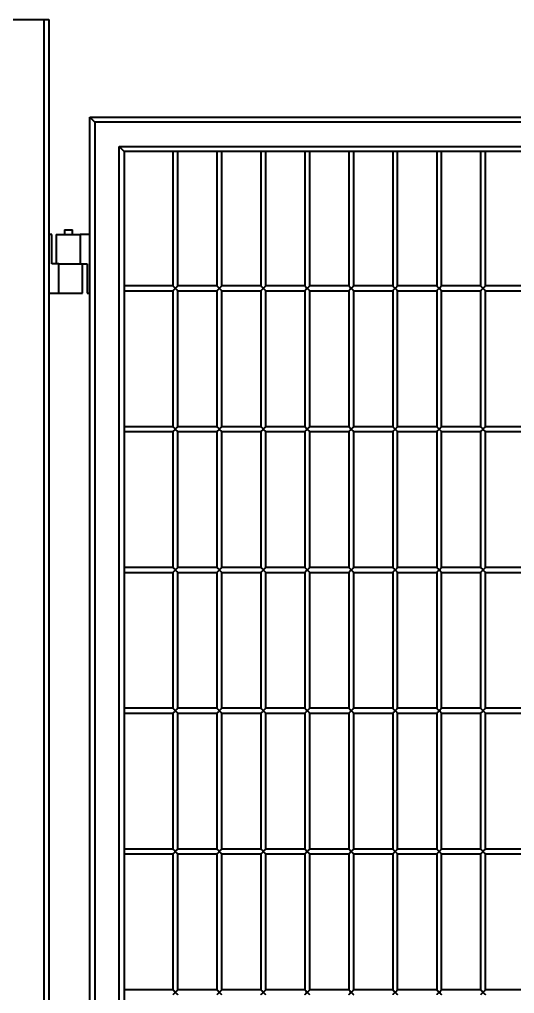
# Model space of a CAD drawing. Header units: millimetres. Extents: x 0 to 420, y 0 to 297.
# Drawn here: x 123.65 to 133.79, y 235.92 to 255.85 of the extents above; entities that cross this region are included whole.
import ezdxf

# ---------------------------------------------------------------- set-up
doc = ezdxf.new("R2010")
doc.units = ezdxf.units.MM

msp = doc.modelspace()

# ---------------------------------------------------------------- linework, layer by layer
at = {"color": 7, "linetype": 'Continuous', "lineweight": 40}
for p, q in [((123.1552, 255.8453), (124.1552, 255.8453)), ((124.1552, 215.8453), (124.1552, 255.8453)), ((124.1552, 255.8453), (124.2552, 255.8453)), ((124.2552, 255.8453), (124.2552, 215.8453)), ((125.0952, 217.8453), (125.0952, 253.8453)), ((125.0952, 253.8453), (142.2152, 253.8453)), ((125.1952, 253.7453), (125.1952, 217.9453)), ((142.1152, 253.7453), (125.1952, 253.7453)), ((125.6952, 253.2453), (141.6152, 253.2453)), ((125.6952, 218.4453), (125.6952, 253.2453)), ((125.7952, 253.1453), (125.7952, 218.5453)), ((141.5152, 253.1453), (125.7952, 253.1453)), ((126.7952, 253.1453), (126.7952, 250.3953)), ((126.8952, 250.3953), (126.8952, 253.1453)), ((127.6952, 253.1453), (127.6952, 250.3953)), ((127.7952, 250.3953), (127.7952, 253.1453)), ((128.5952, 253.1453), (128.5952, 250.3953)), ((128.6952, 250.3953), (128.6952, 253.1453)), ((129.4952, 253.1453), (129.4952, 250.3953)), ((129.5952, 250.3953), (129.5952, 253.1453)), ((130.3952, 253.1453), (130.3952, 250.3953)), ((130.4952, 250.3953), (130.4952, 253.1453)), ((131.2952, 253.1453), (131.2952, 250.3953)), ((131.3952, 250.3953), (131.3952, 253.1453)), ((132.1952, 253.1453), (132.1952, 250.3953)), ((132.2952, 250.3953), (132.2952, 253.1453)), ((133.0952, 253.1453), (133.0952, 250.3953)), ((133.1952, 250.3953), (133.1952, 253.1453)), ((124.5752, 251.5453), (124.5752, 251.4453)), ((124.5752, 251.5453), (124.7352, 251.5453)), ((124.7352, 251.4453), (124.7352, 251.5453)), ((124.3152, 251.4453), (124.2552, 251.4453)), ((124.3152, 250.8453), (124.3152, 251.4453)), ((124.4052, 251.4453), (124.4052, 250.8453)), ((124.4052, 251.4453), (124.8952, 251.4453)), ((124.8952, 251.4453), (124.8952, 250.8453)), ((125.0952, 251.4453), (124.8952, 251.4453)), ((124.4552, 250.8453), (124.3152, 250.8453)), ((124.4552, 250.2453), (124.4552, 250.8453)), ((124.4552, 250.8453), (124.6752, 250.8453)), ((124.6752, 250.8453), (124.8952, 250.8453)), ((124.8952, 250.8453), (125.0352, 250.8453)), ((124.9452, 250.2453), (124.9452, 250.8453)), ((125.0352, 250.8453), (125.0352, 250.2453)), ((126.7952, 250.3953), (125.7952, 250.3953)), ((125.7952, 250.2953), (126.7952, 250.2953)), ((126.7952, 250.2953), (126.7952, 247.5153)), ((127.6952, 250.3953), (126.8952, 250.3953)), ((126.8952, 247.5153), (126.8952, 250.2953)), ((126.8952, 250.2953), (127.6952, 250.2953)), ((127.6952, 250.2953), (127.6952, 247.5153)), ((128.5952, 250.3953), (127.7952, 250.3953)), ((127.7952, 247.5153), (127.7952, 250.2953)), ((127.7952, 250.2953), (128.5952, 250.2953)), ((128.5952, 250.2953), (128.5952, 247.5153)), ((129.4952, 250.3953), (128.6952, 250.3953)), ((128.6952, 247.5153), (128.6952, 250.2953)), ((128.6952, 250.2953), (129.4952, 250.2953)), ((129.4952, 250.2953), (129.4952, 247.5153)), ((130.3952, 250.3953), (129.5952, 250.3953)), ((129.5952, 247.5153), (129.5952, 250.2953)), ((129.5952, 250.2953), (130.3952, 250.2953)), ((130.3952, 250.2953), (130.3952, 247.5153)), ((131.2952, 250.3953), (130.4952, 250.3953)), ((130.4952, 247.5153), (130.4952, 250.2953)), ((130.4952, 250.2953), (131.2952, 250.2953)), ((131.2952, 250.2953), (131.2952, 247.5153)), ((132.1952, 250.3953), (131.3952, 250.3953)), ((131.3952, 247.5153), (131.3952, 250.2953)), ((131.3952, 250.2953), (132.1952, 250.2953)), ((132.1952, 250.2953), (132.1952, 247.5153)), ((133.0952, 250.3953), (132.2952, 250.3953)), ((132.2952, 247.5153), (132.2952, 250.2953)), ((132.2952, 250.2953), (133.0952, 250.2953)), ((133.0952, 250.2953), (133.0952, 247.5153)), ((133.9952, 250.3953), (133.1952, 250.3953)), ((133.1952, 247.5153), (133.1952, 250.2953)), ((133.1952, 250.2953), (133.9952, 250.2953)), ((124.2552, 250.2453), (124.4552, 250.2453)), ((124.4552, 250.2453), (124.9452, 250.2453)), ((125.0352, 250.2453), (125.0952, 250.2453)), ((126.7952, 247.5153), (125.7952, 247.5153)), ((127.6952, 247.5153), (126.8952, 247.5153)), ((128.5952, 247.5153), (127.7952, 247.5153)), ((129.4952, 247.5153), (128.6952, 247.5153)), ((130.3952, 247.5153), (129.5952, 247.5153)), ((131.2952, 247.5153), (130.4952, 247.5153)), ((132.1952, 247.5153), (131.3952, 247.5153)), ((133.0952, 247.5153), (132.2952, 247.5153)), ((133.9952, 247.5153), (133.1952, 247.5153)), ((125.7952, 247.4153), (126.7952, 247.4153)), ((126.7952, 247.4153), (126.7952, 244.6353)), ((126.8952, 244.6353), (126.8952, 247.4153)), ((126.8952, 247.4153), (127.6952, 247.4153)), ((127.6952, 247.4153), (127.6952, 244.6353)), ((127.7952, 244.6353), (127.7952, 247.4153)), ((127.7952, 247.4153), (128.5952, 247.4153)), ((128.5952, 247.4153), (128.5952, 244.6353)), ((128.6952, 244.6353), (128.6952, 247.4153)), ((128.6952, 247.4153), (129.4952, 247.4153)), ((129.4952, 247.4153), (129.4952, 244.6353)), ((129.5952, 244.6353), (129.5952, 247.4153)), ((129.5952, 247.4153), (130.3952, 247.4153)), ((130.3952, 247.4153), (130.3952, 244.6353)), ((130.4952, 244.6353), (130.4952, 247.4153)), ((130.4952, 247.4153), (131.2952, 247.4153)), ((131.2952, 247.4153), (131.2952, 244.6353)), ((131.3952, 244.6353), (131.3952, 247.4153)), ((131.3952, 247.4153), (132.1952, 247.4153)), ((132.1952, 247.4153), (132.1952, 244.6353)), ((132.2952, 244.6353), (132.2952, 247.4153)), ((132.2952, 247.4153), (133.0952, 247.4153)), ((133.0952, 247.4153), (133.0952, 244.6353)), ((133.1952, 244.6353), (133.1952, 247.4153)), ((133.1952, 247.4153), (133.9952, 247.4153)), ((126.7952, 244.6353), (125.7952, 244.6353)), ((125.7952, 244.5353), (126.7952, 244.5353)), ((126.7952, 244.5353), (126.7952, 241.7553)), ((127.6952, 244.6353), (126.8952, 244.6353)), ((126.8952, 241.7553), (126.8952, 244.5353)), ((126.8952, 244.5353), (127.6952, 244.5353)), ((127.6952, 244.5353), (127.6952, 241.7553)), ((128.5952, 244.6353), (127.7952, 244.6353)), ((127.7952, 241.7553), (127.7952, 244.5353)), ((127.7952, 244.5353), (128.5952, 244.5353)), ((128.5952, 244.5353), (128.5952, 241.7553)), ((129.4952, 244.6353), (128.6952, 244.6353)), ((128.6952, 241.7553), (128.6952, 244.5353)), ((128.6952, 244.5353), (129.4952, 244.5353)), ((129.4952, 244.5353), (129.4952, 241.7553)), ((130.3952, 244.6353), (129.5952, 244.6353)), ((129.5952, 241.7553), (129.5952, 244.5353)), ((129.5952, 244.5353), (130.3952, 244.5353)), ((130.3952, 244.5353), (130.3952, 241.7553)), ((131.2952, 244.6353), (130.4952, 244.6353)), ((130.4952, 241.7553), (130.4952, 244.5353)), ((130.4952, 244.5353), (131.2952, 244.5353)), ((131.2952, 244.5353), (131.2952, 241.7553)), ((132.1952, 244.6353), (131.3952, 244.6353)), ((131.3952, 241.7553), (131.3952, 244.5353)), ((131.3952, 244.5353), (132.1952, 244.5353)), ((132.1952, 244.5353), (132.1952, 241.7553)), ((133.0952, 244.6353), (132.2952, 244.6353)), ((132.2952, 241.7553), (132.2952, 244.5353)), ((132.2952, 244.5353), (133.0952, 244.5353)), ((133.0952, 244.5353), (133.0952, 241.7553)), ((133.9952, 244.6353), (133.1952, 244.6353)), ((133.1952, 241.7553), (133.1952, 244.5353)), ((133.1952, 244.5353), (133.9952, 244.5353)), ((126.7952, 241.7553), (125.7952, 241.7553)), ((127.6952, 241.7553), (126.8952, 241.7553)), ((128.5952, 241.7553), (127.7952, 241.7553)), ((129.4952, 241.7553), (128.6952, 241.7553)), ((130.3952, 241.7553), (129.5952, 241.7553)), ((131.2952, 241.7553), (130.4952, 241.7553)), ((132.1952, 241.7553), (131.3952, 241.7553)), ((133.0952, 241.7553), (132.2952, 241.7553)), ((133.9952, 241.7553), (133.1952, 241.7553)), ((125.7952, 241.6553), (126.7952, 241.6553)), ((126.7952, 241.6553), (126.7952, 238.8753)), ((126.8952, 238.8753), (126.8952, 241.6553)), ((126.8952, 241.6553), (127.6952, 241.6553)), ((127.6952, 241.6553), (127.6952, 238.8753)), ((127.7952, 238.8753), (127.7952, 241.6553)), ((127.7952, 241.6553), (128.5952, 241.6553)), ((128.5952, 241.6553), (128.5952, 238.8753)), ((128.6952, 238.8753), (128.6952, 241.6553)), ((128.6952, 241.6553), (129.4952, 241.6553)), ((129.4952, 241.6553), (129.4952, 238.8753)), ((129.5952, 238.8753), (129.5952, 241.6553)), ((129.5952, 241.6553), (130.3952, 241.6553)), ((130.3952, 241.6553), (130.3952, 238.8753)), ((130.4952, 238.8753), (130.4952, 241.6553)), ((130.4952, 241.6553), (131.2952, 241.6553)), ((131.2952, 241.6553), (131.2952, 238.8753)), ((131.3952, 238.8753), (131.3952, 241.6553)), ((131.3952, 241.6553), (132.1952, 241.6553)), ((132.1952, 241.6553), (132.1952, 238.8753)), ((132.2952, 238.8753), (132.2952, 241.6553)), ((132.2952, 241.6553), (133.0952, 241.6553)), ((133.0952, 241.6553), (133.0952, 238.8753)), ((133.1952, 238.8753), (133.1952, 241.6553)), ((133.1952, 241.6553), (133.9952, 241.6553)), ((126.7952, 238.8753), (125.7952, 238.8753)), ((125.7952, 238.7753), (126.7952, 238.7753)), ((126.7952, 238.7753), (126.7952, 235.9953)), ((127.6952, 238.8753), (126.8952, 238.8753)), ((126.8952, 235.9953), (126.8952, 238.7753)), ((126.8952, 238.7753), (127.6952, 238.7753)), ((127.6952, 238.7753), (127.6952, 235.9953)), ((128.5952, 238.8753), (127.7952, 238.8753)), ((127.7952, 235.9953), (127.7952, 238.7753)), ((127.7952, 238.7753), (128.5952, 238.7753)), ((128.5952, 238.7753), (128.5952, 235.9953)), ((129.4952, 238.8753), (128.6952, 238.8753)), ((128.6952, 235.9953), (128.6952, 238.7753)), ((128.6952, 238.7753), (129.4952, 238.7753)), ((129.4952, 238.7753), (129.4952, 235.9953)), ((130.3952, 238.8753), (129.5952, 238.8753)), ((129.5952, 235.9953), (129.5952, 238.7753)), ((129.5952, 238.7753), (130.3952, 238.7753)), ((130.3952, 238.7753), (130.3952, 235.9953)), ((131.2952, 238.8753), (130.4952, 238.8753)), ((130.4952, 235.9953), (130.4952, 238.7753)), ((130.4952, 238.7753), (131.2952, 238.7753)), ((131.2952, 238.7753), (131.2952, 235.9953)), ((132.1952, 238.8753), (131.3952, 238.8753)), ((131.3952, 235.9953), (131.3952, 238.7753)), ((131.3952, 238.7753), (132.1952, 238.7753)), ((132.1952, 238.7753), (132.1952, 235.9953)), ((133.0952, 238.8753), (132.2952, 238.8753)), ((132.2952, 235.9953), (132.2952, 238.7753)), ((132.2952, 238.7753), (133.0952, 238.7753)), ((133.0952, 238.7753), (133.0952, 235.9953)), ((133.9952, 238.8753), (133.1952, 238.8753)), ((133.1952, 235.9953), (133.1952, 238.7753)), ((133.1952, 238.7753), (133.9952, 238.7753)), ((126.7952, 235.9953), (125.7952, 235.9953)), ((127.6952, 235.9953), (126.8952, 235.9953)), ((128.5952, 235.9953), (127.7952, 235.9953)), ((129.4952, 235.9953), (128.6952, 235.9953)), ((130.3952, 235.9953), (129.5952, 235.9953)), ((131.2952, 235.9953), (130.4952, 235.9953)), ((132.1952, 235.9953), (131.3952, 235.9953)), ((133.0952, 235.9953), (132.2952, 235.9953)), ((133.9952, 235.9953), (133.1952, 235.9953))]:
    msp.add_line(p, q, dxfattribs=at)
at = {"color": 7, "linetype": 'Continuous', "lineweight": 40, "flags": 128}
for points in [[(125.1952, 253.7453), (125.1757, 253.7648), (125.157, 253.7836), (125.1397, 253.8009), (125.1245, 253.816), (125.1121, 253.8285), (125.1028, 253.8377), (125.0972, 253.8434), (125.0952, 253.8453)], [(125.7952, 253.1453), (125.7933, 253.1473), (125.7876, 253.1529), (125.7784, 253.1622), (125.7659, 253.1746), (125.7508, 253.1898), (125.7335, 253.2071), (125.7147, 253.2258), (125.6952, 253.2453)], [(126.7952, 250.3953), (126.7954, 250.3951), (126.7971, 250.3934), (126.8005, 250.3901), (126.8053, 250.3852), (126.8115, 250.379), (126.8189, 250.3717), (126.8272, 250.3634), (126.836, 250.3545), (126.8452, 250.3453)], [(126.8452, 250.3453), (126.836, 250.3361), (126.8272, 250.3273), (126.8189, 250.319), (126.8115, 250.3117), (126.8053, 250.3054), (126.8005, 250.3006), (126.7971, 250.2972), (126.7954, 250.2955), (126.7952, 250.2953)], [(126.8452, 250.3453), (126.8539, 250.354), (126.8623, 250.3624), (126.8702, 250.3703), (126.8774, 250.3775), (126.8835, 250.3836), (126.8885, 250.3886), (126.8922, 250.3923), (126.8945, 250.3946), (126.8952, 250.3953)], [(126.8952, 250.2953), (126.8945, 250.2961), (126.8922, 250.2984), (126.8885, 250.302), (126.8835, 250.307), (126.8774, 250.3132), (126.8702, 250.3203), (126.8623, 250.3282), (126.8539, 250.3367), (126.8452, 250.3453)], [(127.6952, 250.3953), (127.6954, 250.3951), (127.6971, 250.3934), (127.7005, 250.3901), (127.7053, 250.3852), (127.7115, 250.379), (127.7189, 250.3717), (127.7272, 250.3634), (127.736, 250.3545), (127.7452, 250.3453)], [(127.7452, 250.3453), (127.736, 250.3361), (127.7272, 250.3273), (127.7189, 250.319), (127.7115, 250.3117), (127.7053, 250.3054), (127.7005, 250.3006), (127.6971, 250.2972), (127.6954, 250.2955), (127.6952, 250.2953)], [(127.7452, 250.3453), (127.7539, 250.354), (127.7623, 250.3624), (127.7702, 250.3703), (127.7774, 250.3775), (127.7835, 250.3836), (127.7885, 250.3886), (127.7922, 250.3923), (127.7945, 250.3946), (127.7952, 250.3953)], [(127.7952, 250.2953), (127.7945, 250.2961), (127.7922, 250.2984), (127.7885, 250.302), (127.7835, 250.307), (127.7774, 250.3132), (127.7702, 250.3203), (127.7623, 250.3282), (127.7539, 250.3367), (127.7452, 250.3453)], [(128.5952, 250.3953), (128.5954, 250.3951), (128.5971, 250.3934), (128.6005, 250.3901), (128.6053, 250.3852), (128.6115, 250.379), (128.6189, 250.3717), (128.6272, 250.3634), (128.636, 250.3545), (128.6452, 250.3453)], [(128.6452, 250.3453), (128.636, 250.3361), (128.6272, 250.3273), (128.6189, 250.319), (128.6115, 250.3117), (128.6053, 250.3054), (128.6005, 250.3006), (128.5971, 250.2972), (128.5954, 250.2955), (128.5952, 250.2953)], [(128.6452, 250.3453), (128.6539, 250.354), (128.6623, 250.3624), (128.6702, 250.3703), (128.6774, 250.3775), (128.6835, 250.3836), (128.6885, 250.3886), (128.6922, 250.3923), (128.6945, 250.3946), (128.6952, 250.3953)], [(128.6952, 250.2953), (128.6945, 250.2961), (128.6922, 250.2984), (128.6885, 250.302), (128.6835, 250.307), (128.6774, 250.3132), (128.6702, 250.3203), (128.6623, 250.3282), (128.6539, 250.3367), (128.6452, 250.3453)], [(129.4952, 250.3953), (129.4954, 250.3951), (129.4971, 250.3934), (129.5005, 250.3901), (129.5053, 250.3852), (129.5115, 250.379), (129.5189, 250.3717), (129.5272, 250.3634), (129.536, 250.3545), (129.5452, 250.3453)], [(129.5452, 250.3453), (129.536, 250.3361), (129.5272, 250.3273), (129.5189, 250.319), (129.5115, 250.3117), (129.5053, 250.3054), (129.5005, 250.3006), (129.4971, 250.2972), (129.4954, 250.2955), (129.4952, 250.2953)], [(129.5452, 250.3453), (129.5539, 250.354), (129.5623, 250.3624), (129.5702, 250.3703), (129.5774, 250.3775), (129.5835, 250.3836), (129.5885, 250.3886), (129.5922, 250.3923), (129.5945, 250.3946), (129.5952, 250.3953)], [(129.5952, 250.2953), (129.5945, 250.2961), (129.5922, 250.2984), (129.5885, 250.302), (129.5835, 250.307), (129.5774, 250.3132), (129.5702, 250.3203), (129.5623, 250.3282), (129.5539, 250.3367), (129.5452, 250.3453)], [(130.3952, 250.3953), (130.3954, 250.3951), (130.3971, 250.3934), (130.4005, 250.3901), (130.4053, 250.3852), (130.4115, 250.379), (130.4189, 250.3717), (130.4272, 250.3634), (130.436, 250.3545), (130.4452, 250.3453)], [(130.4452, 250.3453), (130.436, 250.3361), (130.4272, 250.3273), (130.4189, 250.319), (130.4115, 250.3117), (130.4053, 250.3054), (130.4005, 250.3006), (130.3971, 250.2972), (130.3954, 250.2955), (130.3952, 250.2953)], [(130.4452, 250.3453), (130.4539, 250.354), (130.4623, 250.3624), (130.4702, 250.3703), (130.4774, 250.3775), (130.4835, 250.3836), (130.4885, 250.3886), (130.4922, 250.3923), (130.4945, 250.3946), (130.4952, 250.3953)], [(130.4952, 250.2953), (130.4945, 250.2961), (130.4922, 250.2984), (130.4885, 250.302), (130.4835, 250.307), (130.4774, 250.3132), (130.4702, 250.3203), (130.4623, 250.3282), (130.4539, 250.3367), (130.4452, 250.3453)], [(131.2952, 250.3953), (131.2954, 250.3951), (131.2971, 250.3934), (131.3005, 250.3901), (131.3053, 250.3852), (131.3115, 250.379), (131.3189, 250.3717), (131.3272, 250.3634), (131.336, 250.3545), (131.3452, 250.3453)], [(131.3452, 250.3453), (131.336, 250.3361), (131.3272, 250.3273), (131.3189, 250.319), (131.3115, 250.3117), (131.3053, 250.3054), (131.3005, 250.3006), (131.2971, 250.2972), (131.2954, 250.2955), (131.2952, 250.2953)], [(131.3452, 250.3453), (131.3539, 250.354), (131.3623, 250.3624), (131.3702, 250.3703), (131.3774, 250.3775), (131.3835, 250.3836), (131.3885, 250.3886), (131.3922, 250.3923), (131.3945, 250.3946), (131.3952, 250.3953)], [(131.3952, 250.2953), (131.3945, 250.2961), (131.3922, 250.2984), (131.3885, 250.302), (131.3835, 250.307), (131.3774, 250.3132), (131.3702, 250.3203), (131.3623, 250.3282), (131.3539, 250.3367), (131.3452, 250.3453)], [(132.1952, 250.3953), (132.1954, 250.3951), (132.1971, 250.3934), (132.2005, 250.3901), (132.2053, 250.3852), (132.2115, 250.379), (132.2189, 250.3717), (132.2272, 250.3634), (132.236, 250.3545), (132.2452, 250.3453)], [(132.2452, 250.3453), (132.236, 250.3361), (132.2272, 250.3273), (132.2189, 250.319), (132.2115, 250.3117), (132.2053, 250.3054), (132.2005, 250.3006), (132.1971, 250.2972), (132.1954, 250.2955), (132.1952, 250.2953)], [(132.2452, 250.3453), (132.2539, 250.354), (132.2623, 250.3624), (132.2702, 250.3703), (132.2774, 250.3775), (132.2835, 250.3836), (132.2885, 250.3886), (132.2922, 250.3923), (132.2945, 250.3946), (132.2952, 250.3953)], [(132.2952, 250.2953), (132.2945, 250.2961), (132.2922, 250.2984), (132.2885, 250.302), (132.2835, 250.307), (132.2774, 250.3132), (132.2702, 250.3203), (132.2623, 250.3282), (132.2539, 250.3367), (132.2452, 250.3453)], [(133.0952, 250.3953), (133.0954, 250.3951), (133.0971, 250.3934), (133.1005, 250.3901), (133.1053, 250.3852), (133.1115, 250.379), (133.1189, 250.3717), (133.1272, 250.3634), (133.136, 250.3545), (133.1452, 250.3453)], [(133.1452, 250.3453), (133.136, 250.3361), (133.1272, 250.3273), (133.1189, 250.319), (133.1115, 250.3117), (133.1053, 250.3054), (133.1005, 250.3006), (133.0971, 250.2972), (133.0954, 250.2955), (133.0952, 250.2953)], [(133.1452, 250.3453), (133.1539, 250.354), (133.1623, 250.3624), (133.1702, 250.3703), (133.1774, 250.3775), (133.1835, 250.3836), (133.1885, 250.3886), (133.1922, 250.3923), (133.1945, 250.3946), (133.1952, 250.3953)], [(133.1952, 250.2953), (133.1945, 250.2961), (133.1922, 250.2984), (133.1885, 250.302), (133.1835, 250.307), (133.1774, 250.3132), (133.1702, 250.3203), (133.1623, 250.3282), (133.1539, 250.3367), (133.1452, 250.3453)], [(126.7952, 247.5153), (126.7954, 247.5151), (126.7971, 247.5134), (126.8005, 247.5101), (126.8053, 247.5052), (126.8115, 247.499), (126.8189, 247.4917), (126.8272, 247.4834), (126.836, 247.4745), (126.8452, 247.4653)], [(126.8452, 247.4653), (126.8539, 247.474), (126.8623, 247.4824), (126.8702, 247.4903), (126.8774, 247.4975), (126.8835, 247.5036), (126.8885, 247.5086), (126.8922, 247.5123), (126.8945, 247.5146), (126.8952, 247.5153)], [(127.6952, 247.5153), (127.6954, 247.5151), (127.6971, 247.5134), (127.7005, 247.5101), (127.7053, 247.5052), (127.7115, 247.499), (127.7189, 247.4917), (127.7272, 247.4834), (127.736, 247.4745), (127.7452, 247.4653)], [(127.7452, 247.4653), (127.7539, 247.474), (127.7623, 247.4824), (127.7702, 247.4903), (127.7774, 247.4975), (127.7835, 247.5036), (127.7885, 247.5086), (127.7922, 247.5123), (127.7945, 247.5146), (127.7952, 247.5153)], [(128.5952, 247.5153), (128.5954, 247.5151), (128.5971, 247.5134), (128.6005, 247.5101), (128.6053, 247.5052), (128.6115, 247.499), (128.6189, 247.4917), (128.6272, 247.4834), (128.636, 247.4745), (128.6452, 247.4653)], [(128.6452, 247.4653), (128.6539, 247.474), (128.6623, 247.4824), (128.6702, 247.4903), (128.6774, 247.4975), (128.6835, 247.5036), (128.6885, 247.5086), (128.6922, 247.5123), (128.6945, 247.5146), (128.6952, 247.5153)], [(129.4952, 247.5153), (129.4954, 247.5151), (129.4971, 247.5134), (129.5005, 247.5101), (129.5053, 247.5052), (129.5115, 247.499), (129.5189, 247.4917), (129.5272, 247.4834), (129.536, 247.4745), (129.5452, 247.4653)], [(129.5452, 247.4653), (129.5539, 247.474), (129.5623, 247.4824), (129.5702, 247.4903), (129.5774, 247.4975), (129.5835, 247.5036), (129.5885, 247.5086), (129.5922, 247.5123), (129.5945, 247.5146), (129.5952, 247.5153)], [(130.3952, 247.5153), (130.3954, 247.5151), (130.3971, 247.5134), (130.4005, 247.5101), (130.4053, 247.5052), (130.4115, 247.499), (130.4189, 247.4917), (130.4272, 247.4834), (130.436, 247.4745), (130.4452, 247.4653)], [(130.4452, 247.4653), (130.4539, 247.474), (130.4623, 247.4824), (130.4702, 247.4903), (130.4774, 247.4975), (130.4835, 247.5036), (130.4885, 247.5086), (130.4922, 247.5123), (130.4945, 247.5146), (130.4952, 247.5153)], [(131.2952, 247.5153), (131.2954, 247.5151), (131.2971, 247.5134), (131.3005, 247.5101), (131.3053, 247.5052), (131.3115, 247.499), (131.3189, 247.4917), (131.3272, 247.4834), (131.336, 247.4745), (131.3452, 247.4653)], [(131.3452, 247.4653), (131.3539, 247.474), (131.3623, 247.4824), (131.3702, 247.4903), (131.3774, 247.4975), (131.3835, 247.5036), (131.3885, 247.5086), (131.3922, 247.5123), (131.3945, 247.5146), (131.3952, 247.5153)], [(132.1952, 247.5153), (132.1954, 247.5151), (132.1971, 247.5134), (132.2005, 247.5101), (132.2053, 247.5052), (132.2115, 247.499), (132.2189, 247.4917), (132.2272, 247.4834), (132.236, 247.4745), (132.2452, 247.4653)], [(132.2452, 247.4653), (132.2539, 247.474), (132.2623, 247.4824), (132.2702, 247.4903), (132.2774, 247.4975), (132.2835, 247.5036), (132.2885, 247.5086), (132.2922, 247.5123), (132.2945, 247.5146), (132.2952, 247.5153)], [(133.0952, 247.5153), (133.0954, 247.5151), (133.0971, 247.5134), (133.1005, 247.5101), (133.1053, 247.5052), (133.1115, 247.499), (133.1189, 247.4917), (133.1272, 247.4834), (133.136, 247.4745), (133.1452, 247.4653)], [(133.1452, 247.4653), (133.1539, 247.474), (133.1623, 247.4824), (133.1702, 247.4903), (133.1774, 247.4975), (133.1835, 247.5036), (133.1885, 247.5086), (133.1922, 247.5123), (133.1945, 247.5146), (133.1952, 247.5153)], [(126.8452, 247.4653), (126.836, 247.4561), (126.8272, 247.4473), (126.8189, 247.439), (126.8115, 247.4317), (126.8053, 247.4254), (126.8005, 247.4206), (126.7971, 247.4172), (126.7954, 247.4155), (126.7952, 247.4153)], [(126.8952, 247.4153), (126.8945, 247.4161), (126.8922, 247.4184), (126.8885, 247.422), (126.8835, 247.427), (126.8774, 247.4332), (126.8702, 247.4403), (126.8623, 247.4482), (126.8539, 247.4567), (126.8452, 247.4653)], [(127.7452, 247.4653), (127.736, 247.4561), (127.7272, 247.4473), (127.7189, 247.439), (127.7115, 247.4317), (127.7053, 247.4254), (127.7005, 247.4206), (127.6971, 247.4172), (127.6954, 247.4155), (127.6952, 247.4153)], [(127.7952, 247.4153), (127.7945, 247.4161), (127.7922, 247.4184), (127.7885, 247.422), (127.7835, 247.427), (127.7774, 247.4332), (127.7702, 247.4403), (127.7623, 247.4482), (127.7539, 247.4567), (127.7452, 247.4653)], [(128.6452, 247.4653), (128.636, 247.4561), (128.6272, 247.4473), (128.6189, 247.439), (128.6115, 247.4317), (128.6053, 247.4254), (128.6005, 247.4206), (128.5971, 247.4172), (128.5954, 247.4155), (128.5952, 247.4153)], [(128.6952, 247.4153), (128.6945, 247.4161), (128.6922, 247.4184), (128.6885, 247.422), (128.6835, 247.427), (128.6774, 247.4332), (128.6702, 247.4403), (128.6623, 247.4482), (128.6539, 247.4567), (128.6452, 247.4653)], [(129.5452, 247.4653), (129.536, 247.4561), (129.5272, 247.4473), (129.5189, 247.439), (129.5115, 247.4317), (129.5053, 247.4254), (129.5005, 247.4206), (129.4971, 247.4172), (129.4954, 247.4155), (129.4952, 247.4153)], [(129.5952, 247.4153), (129.5945, 247.4161), (129.5922, 247.4184), (129.5885, 247.422), (129.5835, 247.427), (129.5774, 247.4332), (129.5702, 247.4403), (129.5623, 247.4482), (129.5539, 247.4567), (129.5452, 247.4653)], [(130.4452, 247.4653), (130.436, 247.4561), (130.4272, 247.4473), (130.4189, 247.439), (130.4115, 247.4317), (130.4053, 247.4254), (130.4005, 247.4206), (130.3971, 247.4172), (130.3954, 247.4155), (130.3952, 247.4153)], [(130.4952, 247.4153), (130.4945, 247.4161), (130.4922, 247.4184), (130.4885, 247.422), (130.4835, 247.427), (130.4774, 247.4332), (130.4702, 247.4403), (130.4623, 247.4482), (130.4539, 247.4567), (130.4452, 247.4653)], [(131.3452, 247.4653), (131.336, 247.4561), (131.3272, 247.4473), (131.3189, 247.439), (131.3115, 247.4317), (131.3053, 247.4254), (131.3005, 247.4206), (131.2971, 247.4172), (131.2954, 247.4155), (131.2952, 247.4153)], [(131.3952, 247.4153), (131.3945, 247.4161), (131.3922, 247.4184), (131.3885, 247.422), (131.3835, 247.427), (131.3774, 247.4332), (131.3702, 247.4403), (131.3623, 247.4482), (131.3539, 247.4567), (131.3452, 247.4653)], [(132.2452, 247.4653), (132.236, 247.4561), (132.2272, 247.4473), (132.2189, 247.439), (132.2115, 247.4317), (132.2053, 247.4254), (132.2005, 247.4206), (132.1971, 247.4172), (132.1954, 247.4155), (132.1952, 247.4153)], [(132.2952, 247.4153), (132.2945, 247.4161), (132.2922, 247.4184), (132.2885, 247.422), (132.2835, 247.427), (132.2774, 247.4332), (132.2702, 247.4403), (132.2623, 247.4482), (132.2539, 247.4567), (132.2452, 247.4653)], [(133.1452, 247.4653), (133.136, 247.4561), (133.1272, 247.4473), (133.1189, 247.439), (133.1115, 247.4317), (133.1053, 247.4254), (133.1005, 247.4206), (133.0971, 247.4172), (133.0954, 247.4155), (133.0952, 247.4153)], [(133.1952, 247.4153), (133.1945, 247.4161), (133.1922, 247.4184), (133.1885, 247.422), (133.1835, 247.427), (133.1774, 247.4332), (133.1702, 247.4403), (133.1623, 247.4482), (133.1539, 247.4567), (133.1452, 247.4653)], [(126.7952, 244.6353), (126.7954, 244.6351), (126.7971, 244.6334), (126.8005, 244.6301), (126.8053, 244.6252), (126.8115, 244.619), (126.8189, 244.6117), (126.8272, 244.6034), (126.836, 244.5945), (126.8452, 244.5853)], [(126.8452, 244.5853), (126.836, 244.5761), (126.8272, 244.5673), (126.8189, 244.559), (126.8115, 244.5517), (126.8053, 244.5454), (126.8005, 244.5406), (126.7971, 244.5372), (126.7954, 244.5356), (126.7952, 244.5353)], [(126.8452, 244.5853), (126.8539, 244.594), (126.8623, 244.6024), (126.8702, 244.6103), (126.8774, 244.6175), (126.8835, 244.6236), (126.8885, 244.6286), (126.8922, 244.6323), (126.8945, 244.6346), (126.8952, 244.6353)], [(126.8952, 244.5353), (126.8945, 244.5361), (126.8922, 244.5384), (126.8885, 244.542), (126.8835, 244.547), (126.8774, 244.5532), (126.8702, 244.5603), (126.8623, 244.5682), (126.8539, 244.5767), (126.8452, 244.5853)], [(127.6952, 244.6353), (127.6954, 244.6351), (127.6971, 244.6334), (127.7005, 244.6301), (127.7053, 244.6252), (127.7115, 244.619), (127.7189, 244.6117), (127.7272, 244.6034), (127.736, 244.5945), (127.7452, 244.5853)], [(127.7452, 244.5853), (127.736, 244.5761), (127.7272, 244.5673), (127.7189, 244.559), (127.7115, 244.5517), (127.7053, 244.5454), (127.7005, 244.5406), (127.6971, 244.5372), (127.6954, 244.5356), (127.6952, 244.5353)], [(127.7452, 244.5853), (127.7539, 244.594), (127.7623, 244.6024), (127.7702, 244.6103), (127.7774, 244.6175), (127.7835, 244.6236), (127.7885, 244.6286), (127.7922, 244.6323), (127.7945, 244.6346), (127.7952, 244.6353)], [(127.7952, 244.5353), (127.7945, 244.5361), (127.7922, 244.5384), (127.7885, 244.542), (127.7835, 244.547), (127.7774, 244.5532), (127.7702, 244.5603), (127.7623, 244.5682), (127.7539, 244.5767), (127.7452, 244.5853)], [(128.5952, 244.6353), (128.5954, 244.6351), (128.5971, 244.6334), (128.6005, 244.6301), (128.6053, 244.6252), (128.6115, 244.619), (128.6189, 244.6117), (128.6272, 244.6034), (128.636, 244.5945), (128.6452, 244.5853)], [(128.6452, 244.5853), (128.636, 244.5761), (128.6272, 244.5673), (128.6189, 244.559), (128.6115, 244.5517), (128.6053, 244.5454), (128.6005, 244.5406), (128.5971, 244.5372), (128.5954, 244.5356), (128.5952, 244.5353)], [(128.6452, 244.5853), (128.6539, 244.594), (128.6623, 244.6024), (128.6702, 244.6103), (128.6774, 244.6175), (128.6835, 244.6236), (128.6885, 244.6286), (128.6922, 244.6323), (128.6945, 244.6346), (128.6952, 244.6353)], [(128.6952, 244.5353), (128.6945, 244.5361), (128.6922, 244.5384), (128.6885, 244.542), (128.6835, 244.547), (128.6774, 244.5532), (128.6702, 244.5603), (128.6623, 244.5682), (128.6539, 244.5767), (128.6452, 244.5853)], [(129.4952, 244.6353), (129.4954, 244.6351), (129.4971, 244.6334), (129.5005, 244.6301), (129.5053, 244.6252), (129.5115, 244.619), (129.5189, 244.6117), (129.5272, 244.6034), (129.536, 244.5945), (129.5452, 244.5853)], [(129.5452, 244.5853), (129.536, 244.5761), (129.5272, 244.5673), (129.5189, 244.559), (129.5115, 244.5517), (129.5053, 244.5454), (129.5005, 244.5406), (129.4971, 244.5372), (129.4954, 244.5356), (129.4952, 244.5353)], [(129.5452, 244.5853), (129.5539, 244.594), (129.5623, 244.6024), (129.5702, 244.6103), (129.5774, 244.6175), (129.5835, 244.6236), (129.5885, 244.6286), (129.5922, 244.6323), (129.5945, 244.6346), (129.5952, 244.6353)], [(129.5952, 244.5353), (129.5945, 244.5361), (129.5922, 244.5384), (129.5885, 244.542), (129.5835, 244.547), (129.5774, 244.5532), (129.5702, 244.5603), (129.5623, 244.5682), (129.5539, 244.5767), (129.5452, 244.5853)], [(130.3952, 244.6353), (130.3954, 244.6351), (130.3971, 244.6334), (130.4005, 244.6301), (130.4053, 244.6252), (130.4115, 244.619), (130.4189, 244.6117), (130.4272, 244.6034), (130.436, 244.5945), (130.4452, 244.5853)], [(130.4452, 244.5853), (130.436, 244.5761), (130.4272, 244.5673), (130.4189, 244.559), (130.4115, 244.5517), (130.4053, 244.5454), (130.4005, 244.5406), (130.3971, 244.5372), (130.3954, 244.5356), (130.3952, 244.5353)], [(130.4452, 244.5853), (130.4539, 244.594), (130.4623, 244.6024), (130.4702, 244.6103), (130.4774, 244.6175), (130.4835, 244.6236), (130.4885, 244.6286), (130.4922, 244.6323), (130.4945, 244.6346), (130.4952, 244.6353)], [(130.4952, 244.5353), (130.4945, 244.5361), (130.4922, 244.5384), (130.4885, 244.542), (130.4835, 244.547), (130.4774, 244.5532), (130.4702, 244.5603), (130.4623, 244.5682), (130.4539, 244.5767), (130.4452, 244.5853)], [(131.2952, 244.6353), (131.2954, 244.6351), (131.2971, 244.6334), (131.3005, 244.6301), (131.3053, 244.6252), (131.3115, 244.619), (131.3189, 244.6117), (131.3272, 244.6034), (131.336, 244.5945), (131.3452, 244.5853)], [(131.3452, 244.5853), (131.336, 244.5761), (131.3272, 244.5673), (131.3189, 244.559), (131.3115, 244.5517), (131.3053, 244.5454), (131.3005, 244.5406), (131.2971, 244.5372), (131.2954, 244.5356), (131.2952, 244.5353)], [(131.3452, 244.5853), (131.3539, 244.594), (131.3623, 244.6024), (131.3702, 244.6103), (131.3774, 244.6175), (131.3835, 244.6236), (131.3885, 244.6286), (131.3922, 244.6323), (131.3945, 244.6346), (131.3952, 244.6353)], [(131.3952, 244.5353), (131.3945, 244.5361), (131.3922, 244.5384), (131.3885, 244.542), (131.3835, 244.547), (131.3774, 244.5532), (131.3702, 244.5603), (131.3623, 244.5682), (131.3539, 244.5767), (131.3452, 244.5853)], [(132.1952, 244.6353), (132.1954, 244.6351), (132.1971, 244.6334), (132.2005, 244.6301), (132.2053, 244.6252), (132.2115, 244.619), (132.2189, 244.6117), (132.2272, 244.6034), (132.236, 244.5945), (132.2452, 244.5853)], [(132.2452, 244.5853), (132.236, 244.5761), (132.2272, 244.5673), (132.2189, 244.559), (132.2115, 244.5517), (132.2053, 244.5454), (132.2005, 244.5406), (132.1971, 244.5372), (132.1954, 244.5356), (132.1952, 244.5353)], [(132.2452, 244.5853), (132.2539, 244.594), (132.2623, 244.6024), (132.2702, 244.6103), (132.2774, 244.6175), (132.2835, 244.6236), (132.2885, 244.6286), (132.2922, 244.6323), (132.2945, 244.6346), (132.2952, 244.6353)], [(132.2952, 244.5353), (132.2945, 244.5361), (132.2922, 244.5384), (132.2885, 244.542), (132.2835, 244.547), (132.2774, 244.5532), (132.2702, 244.5603), (132.2623, 244.5682), (132.2539, 244.5767), (132.2452, 244.5853)], [(133.0952, 244.6353), (133.0954, 244.6351), (133.0971, 244.6334), (133.1005, 244.6301), (133.1053, 244.6252), (133.1115, 244.619), (133.1189, 244.6117), (133.1272, 244.6034), (133.136, 244.5945), (133.1452, 244.5853)], [(133.1452, 244.5853), (133.136, 244.5761), (133.1272, 244.5673), (133.1189, 244.559), (133.1115, 244.5517), (133.1053, 244.5454), (133.1005, 244.5406), (133.0971, 244.5372), (133.0954, 244.5356), (133.0952, 244.5353)], [(133.1452, 244.5853), (133.1539, 244.594), (133.1623, 244.6024), (133.1702, 244.6103), (133.1774, 244.6175), (133.1835, 244.6236), (133.1885, 244.6286), (133.1922, 244.6323), (133.1945, 244.6346), (133.1952, 244.6353)], [(133.1952, 244.5353), (133.1945, 244.5361), (133.1922, 244.5384), (133.1885, 244.542), (133.1835, 244.547), (133.1774, 244.5532), (133.1702, 244.5603), (133.1623, 244.5682), (133.1539, 244.5767), (133.1452, 244.5853)], [(126.7952, 241.7553), (126.7954, 241.7551), (126.7971, 241.7534), (126.8005, 241.7501), (126.8053, 241.7452), (126.8115, 241.739), (126.8189, 241.7317), (126.8272, 241.7234), (126.836, 241.7145), (126.8452, 241.7053)], [(126.8452, 241.7053), (126.836, 241.6961), (126.8272, 241.6873), (126.8189, 241.679), (126.8115, 241.6717), (126.8053, 241.6654), (126.8005, 241.6606), (126.7971, 241.6572), (126.7954, 241.6555), (126.7952, 241.6553)], [(126.8452, 241.7053), (126.8539, 241.714), (126.8623, 241.7224), (126.8702, 241.7303), (126.8774, 241.7375), (126.8835, 241.7436), (126.8885, 241.7486), (126.8922, 241.7523), (126.8945, 241.7546), (126.8952, 241.7553)], [(126.8952, 241.6553), (126.8945, 241.6561), (126.8922, 241.6584), (126.8885, 241.662), (126.8835, 241.667), (126.8774, 241.6732), (126.8702, 241.6803), (126.8623, 241.6882), (126.8539, 241.6967), (126.8452, 241.7053)], [(127.6952, 241.7553), (127.6954, 241.7551), (127.6971, 241.7534), (127.7005, 241.7501), (127.7053, 241.7452), (127.7115, 241.739), (127.7189, 241.7317), (127.7272, 241.7234), (127.736, 241.7145), (127.7452, 241.7053)], [(127.7452, 241.7053), (127.736, 241.6961), (127.7272, 241.6873), (127.7189, 241.679), (127.7115, 241.6717), (127.7053, 241.6654), (127.7005, 241.6606), (127.6971, 241.6572), (127.6954, 241.6555), (127.6952, 241.6553)], [(127.7452, 241.7053), (127.7539, 241.714), (127.7623, 241.7224), (127.7702, 241.7303), (127.7774, 241.7375), (127.7835, 241.7436), (127.7885, 241.7486), (127.7922, 241.7523), (127.7945, 241.7546), (127.7952, 241.7553)], [(127.7952, 241.6553), (127.7945, 241.6561), (127.7922, 241.6584), (127.7885, 241.662), (127.7835, 241.667), (127.7774, 241.6732), (127.7702, 241.6803), (127.7623, 241.6882), (127.7539, 241.6967), (127.7452, 241.7053)], [(128.5952, 241.7553), (128.5954, 241.7551), (128.5971, 241.7534), (128.6005, 241.7501), (128.6053, 241.7452), (128.6115, 241.739), (128.6189, 241.7317), (128.6272, 241.7234), (128.636, 241.7145), (128.6452, 241.7053)], [(128.6452, 241.7053), (128.636, 241.6961), (128.6272, 241.6873), (128.6189, 241.679), (128.6115, 241.6717), (128.6053, 241.6654), (128.6005, 241.6606), (128.5971, 241.6572), (128.5954, 241.6555), (128.5952, 241.6553)], [(128.6452, 241.7053), (128.6539, 241.714), (128.6623, 241.7224), (128.6702, 241.7303), (128.6774, 241.7375), (128.6835, 241.7436), (128.6885, 241.7486), (128.6922, 241.7523), (128.6945, 241.7546), (128.6952, 241.7553)], [(128.6952, 241.6553), (128.6945, 241.6561), (128.6922, 241.6584), (128.6885, 241.662), (128.6835, 241.667), (128.6774, 241.6732), (128.6702, 241.6803), (128.6623, 241.6882), (128.6539, 241.6967), (128.6452, 241.7053)], [(129.4952, 241.7553), (129.4954, 241.7551), (129.4971, 241.7534), (129.5005, 241.7501), (129.5053, 241.7452), (129.5115, 241.739), (129.5189, 241.7317), (129.5272, 241.7234), (129.536, 241.7145), (129.5452, 241.7053)], [(129.5452, 241.7053), (129.536, 241.6961), (129.5272, 241.6873), (129.5189, 241.679), (129.5115, 241.6717), (129.5053, 241.6654), (129.5005, 241.6606), (129.4971, 241.6572), (129.4954, 241.6555), (129.4952, 241.6553)], [(129.5452, 241.7053), (129.5539, 241.714), (129.5623, 241.7224), (129.5702, 241.7303), (129.5774, 241.7375), (129.5835, 241.7436), (129.5885, 241.7486), (129.5922, 241.7523), (129.5945, 241.7546), (129.5952, 241.7553)], [(129.5952, 241.6553), (129.5945, 241.6561), (129.5922, 241.6584), (129.5885, 241.662), (129.5835, 241.667), (129.5774, 241.6732), (129.5702, 241.6803), (129.5623, 241.6882), (129.5539, 241.6967), (129.5452, 241.7053)], [(130.3952, 241.7553), (130.3954, 241.7551), (130.3971, 241.7534), (130.4005, 241.7501), (130.4053, 241.7452), (130.4115, 241.739), (130.4189, 241.7317), (130.4272, 241.7234), (130.436, 241.7145), (130.4452, 241.7053)], [(130.4452, 241.7053), (130.436, 241.6961), (130.4272, 241.6873), (130.4189, 241.679), (130.4115, 241.6717), (130.4053, 241.6654), (130.4005, 241.6606), (130.3971, 241.6572), (130.3954, 241.6555), (130.3952, 241.6553)], [(130.4452, 241.7053), (130.4539, 241.714), (130.4623, 241.7224), (130.4702, 241.7303), (130.4774, 241.7375), (130.4835, 241.7436), (130.4885, 241.7486), (130.4922, 241.7523), (130.4945, 241.7546), (130.4952, 241.7553)], [(130.4952, 241.6553), (130.4945, 241.6561), (130.4922, 241.6584), (130.4885, 241.662), (130.4835, 241.667), (130.4774, 241.6732), (130.4702, 241.6803), (130.4623, 241.6882), (130.4539, 241.6967), (130.4452, 241.7053)], [(131.2952, 241.7553), (131.2954, 241.7551), (131.2971, 241.7534), (131.3005, 241.7501), (131.3053, 241.7452), (131.3115, 241.739), (131.3189, 241.7317), (131.3272, 241.7234), (131.336, 241.7145), (131.3452, 241.7053)], [(131.3452, 241.7053), (131.336, 241.6961), (131.3272, 241.6873), (131.3189, 241.679), (131.3115, 241.6717), (131.3053, 241.6654), (131.3005, 241.6606), (131.2971, 241.6572), (131.2954, 241.6555), (131.2952, 241.6553)], [(131.3452, 241.7053), (131.3539, 241.714), (131.3623, 241.7224), (131.3702, 241.7303), (131.3774, 241.7375), (131.3835, 241.7436), (131.3885, 241.7486), (131.3922, 241.7523), (131.3945, 241.7546), (131.3952, 241.7553)], [(131.3952, 241.6553), (131.3945, 241.6561), (131.3922, 241.6584), (131.3885, 241.662), (131.3835, 241.667), (131.3774, 241.6732), (131.3702, 241.6803), (131.3623, 241.6882), (131.3539, 241.6967), (131.3452, 241.7053)], [(132.1952, 241.7553), (132.1954, 241.7551), (132.1971, 241.7534), (132.2005, 241.7501), (132.2053, 241.7452), (132.2115, 241.739), (132.2189, 241.7317), (132.2272, 241.7234), (132.236, 241.7145), (132.2452, 241.7053)], [(132.2452, 241.7053), (132.236, 241.6961), (132.2272, 241.6873), (132.2189, 241.679), (132.2115, 241.6717), (132.2053, 241.6654), (132.2005, 241.6606), (132.1971, 241.6572), (132.1954, 241.6555), (132.1952, 241.6553)], [(132.2452, 241.7053), (132.2539, 241.714), (132.2623, 241.7224), (132.2702, 241.7303), (132.2774, 241.7375), (132.2835, 241.7436), (132.2885, 241.7486), (132.2922, 241.7523), (132.2945, 241.7546), (132.2952, 241.7553)], [(132.2952, 241.6553), (132.2945, 241.6561), (132.2922, 241.6584), (132.2885, 241.662), (132.2835, 241.667), (132.2774, 241.6732), (132.2702, 241.6803), (132.2623, 241.6882), (132.2539, 241.6967), (132.2452, 241.7053)], [(133.0952, 241.7553), (133.0954, 241.7551), (133.0971, 241.7534), (133.1005, 241.7501), (133.1053, 241.7452), (133.1115, 241.739), (133.1189, 241.7317), (133.1272, 241.7234), (133.136, 241.7145), (133.1452, 241.7053)], [(133.1452, 241.7053), (133.136, 241.6961), (133.1272, 241.6873), (133.1189, 241.679), (133.1115, 241.6717), (133.1053, 241.6654), (133.1005, 241.6606), (133.0971, 241.6572), (133.0954, 241.6555), (133.0952, 241.6553)], [(133.1452, 241.7053), (133.1539, 241.714), (133.1623, 241.7224), (133.1702, 241.7303), (133.1774, 241.7375), (133.1835, 241.7436), (133.1885, 241.7486), (133.1922, 241.7523), (133.1945, 241.7546), (133.1952, 241.7553)], [(133.1952, 241.6553), (133.1945, 241.6561), (133.1922, 241.6584), (133.1885, 241.662), (133.1835, 241.667), (133.1774, 241.6732), (133.1702, 241.6803), (133.1623, 241.6882), (133.1539, 241.6967), (133.1452, 241.7053)], [(126.7952, 238.8753), (126.7954, 238.8751), (126.7971, 238.8734), (126.8005, 238.8701), (126.8053, 238.8652), (126.8115, 238.859), (126.8189, 238.8517), (126.8272, 238.8434), (126.836, 238.8345), (126.8452, 238.8253)], [(126.8452, 238.8253), (126.836, 238.8161), (126.8272, 238.8073), (126.8189, 238.799), (126.8115, 238.7917), (126.8053, 238.7854), (126.8005, 238.7806), (126.7971, 238.7772), (126.7954, 238.7756), (126.7952, 238.7753)], [(126.8452, 238.8253), (126.8539, 238.834), (126.8623, 238.8424), (126.8702, 238.8503), (126.8774, 238.8575), (126.8835, 238.8636), (126.8885, 238.8686), (126.8922, 238.8723), (126.8945, 238.8746), (126.8952, 238.8753)], [(126.8952, 238.7753), (126.8945, 238.7761), (126.8922, 238.7784), (126.8885, 238.782), (126.8835, 238.787), (126.8774, 238.7932), (126.8702, 238.8003), (126.8623, 238.8082), (126.8539, 238.8167), (126.8452, 238.8253)], [(127.6952, 238.8753), (127.6954, 238.8751), (127.6971, 238.8734), (127.7005, 238.8701), (127.7053, 238.8652), (127.7115, 238.859), (127.7189, 238.8517), (127.7272, 238.8434), (127.736, 238.8345), (127.7452, 238.8253)], [(127.7452, 238.8253), (127.736, 238.8161), (127.7272, 238.8073), (127.7189, 238.799), (127.7115, 238.7917), (127.7053, 238.7854), (127.7005, 238.7806), (127.6971, 238.7772), (127.6954, 238.7756), (127.6952, 238.7753)], [(127.7452, 238.8253), (127.7539, 238.834), (127.7623, 238.8424), (127.7702, 238.8503), (127.7774, 238.8575), (127.7835, 238.8636), (127.7885, 238.8686), (127.7922, 238.8723), (127.7945, 238.8746), (127.7952, 238.8753)], [(127.7952, 238.7753), (127.7945, 238.7761), (127.7922, 238.7784), (127.7885, 238.782), (127.7835, 238.787), (127.7774, 238.7932), (127.7702, 238.8003), (127.7623, 238.8082), (127.7539, 238.8167), (127.7452, 238.8253)], [(128.5952, 238.8753), (128.5954, 238.8751), (128.5971, 238.8734), (128.6005, 238.8701), (128.6053, 238.8652), (128.6115, 238.859), (128.6189, 238.8517), (128.6272, 238.8434), (128.636, 238.8345), (128.6452, 238.8253)], [(128.6452, 238.8253), (128.636, 238.8161), (128.6272, 238.8073), (128.6189, 238.799), (128.6115, 238.7917), (128.6053, 238.7854), (128.6005, 238.7806), (128.5971, 238.7772), (128.5954, 238.7756), (128.5952, 238.7753)], [(128.6452, 238.8253), (128.6539, 238.834), (128.6623, 238.8424), (128.6702, 238.8503), (128.6774, 238.8575), (128.6835, 238.8636), (128.6885, 238.8686), (128.6922, 238.8723), (128.6945, 238.8746), (128.6952, 238.8753)], [(128.6952, 238.7753), (128.6945, 238.7761), (128.6922, 238.7784), (128.6885, 238.782), (128.6835, 238.787), (128.6774, 238.7932), (128.6702, 238.8003), (128.6623, 238.8082), (128.6539, 238.8167), (128.6452, 238.8253)], [(129.4952, 238.8753), (129.4954, 238.8751), (129.4971, 238.8734), (129.5005, 238.8701), (129.5053, 238.8652), (129.5115, 238.859), (129.5189, 238.8517), (129.5272, 238.8434), (129.536, 238.8345), (129.5452, 238.8253)], [(129.5452, 238.8253), (129.536, 238.8161), (129.5272, 238.8073), (129.5189, 238.799), (129.5115, 238.7917), (129.5053, 238.7854), (129.5005, 238.7806), (129.4971, 238.7772), (129.4954, 238.7756), (129.4952, 238.7753)], [(129.5452, 238.8253), (129.5539, 238.834), (129.5623, 238.8424), (129.5702, 238.8503), (129.5774, 238.8575), (129.5835, 238.8636), (129.5885, 238.8686), (129.5922, 238.8723), (129.5945, 238.8746), (129.5952, 238.8753)], [(129.5952, 238.7753), (129.5945, 238.7761), (129.5922, 238.7784), (129.5885, 238.782), (129.5835, 238.787), (129.5774, 238.7932), (129.5702, 238.8003), (129.5623, 238.8082), (129.5539, 238.8167), (129.5452, 238.8253)], [(130.3952, 238.8753), (130.3954, 238.8751), (130.3971, 238.8734), (130.4005, 238.8701), (130.4053, 238.8652), (130.4115, 238.859), (130.4189, 238.8517), (130.4272, 238.8434), (130.436, 238.8345), (130.4452, 238.8253)], [(130.4452, 238.8253), (130.436, 238.8161), (130.4272, 238.8073), (130.4189, 238.799), (130.4115, 238.7917), (130.4053, 238.7854), (130.4005, 238.7806), (130.3971, 238.7772), (130.3954, 238.7756), (130.3952, 238.7753)], [(130.4452, 238.8253), (130.4539, 238.834), (130.4623, 238.8424), (130.4702, 238.8503), (130.4774, 238.8575), (130.4835, 238.8636), (130.4885, 238.8686), (130.4922, 238.8723), (130.4945, 238.8746), (130.4952, 238.8753)], [(130.4952, 238.7753), (130.4945, 238.7761), (130.4922, 238.7784), (130.4885, 238.782), (130.4835, 238.787), (130.4774, 238.7932), (130.4702, 238.8003), (130.4623, 238.8082), (130.4539, 238.8167), (130.4452, 238.8253)], [(131.2952, 238.8753), (131.296, 238.8746), (131.2982, 238.8723), (131.3019, 238.8686), (131.3069, 238.8636), (131.3131, 238.8575), (131.3202, 238.8503), (131.3281, 238.8424), (131.3365, 238.834), (131.3452, 238.8253)], [(131.3452, 238.8253), (131.3365, 238.8167), (131.3281, 238.8082), (131.3202, 238.8003), (131.3131, 238.7932), (131.3069, 238.787), (131.3019, 238.782), (131.2982, 238.7784), (131.296, 238.7761), (131.2952, 238.7753)], [(131.3452, 238.8253), (131.3544, 238.8345), (131.3633, 238.8434), (131.3716, 238.8517), (131.3789, 238.859), (131.3851, 238.8652), (131.39, 238.8701), (131.3933, 238.8734), (131.395, 238.8751), (131.3952, 238.8753)], [(131.3952, 238.7753), (131.395, 238.7756), (131.3933, 238.7772), (131.39, 238.7806), (131.3851, 238.7854), (131.3789, 238.7917), (131.3716, 238.799), (131.3633, 238.8073), (131.3544, 238.8161), (131.3452, 238.8253)], [(132.1952, 238.8753), (132.1954, 238.8751), (132.1971, 238.8734), (132.2005, 238.8701), (132.2053, 238.8652), (132.2115, 238.859), (132.2189, 238.8517), (132.2272, 238.8434), (132.236, 238.8345), (132.2452, 238.8253)], [(132.2452, 238.8253), (132.236, 238.8161), (132.2272, 238.8073), (132.2189, 238.799), (132.2115, 238.7917), (132.2053, 238.7854), (132.2005, 238.7806), (132.1971, 238.7772), (132.1954, 238.7756), (132.1952, 238.7753)], [(132.2452, 238.8253), (132.2539, 238.834), (132.2623, 238.8424), (132.2702, 238.8503), (132.2774, 238.8575), (132.2835, 238.8636), (132.2885, 238.8686), (132.2922, 238.8723), (132.2945, 238.8746), (132.2952, 238.8753)], [(132.2952, 238.7753), (132.2945, 238.7761), (132.2922, 238.7784), (132.2885, 238.782), (132.2835, 238.787), (132.2774, 238.7932), (132.2702, 238.8003), (132.2623, 238.8082), (132.2539, 238.8167), (132.2452, 238.8253)], [(133.0952, 238.8753), (133.0954, 238.8751), (133.0971, 238.8734), (133.1005, 238.8701), (133.1053, 238.8652), (133.1115, 238.859), (133.1189, 238.8517), (133.1272, 238.8434), (133.136, 238.8345), (133.1452, 238.8253)], [(133.1452, 238.8253), (133.136, 238.8161), (133.1272, 238.8073), (133.1189, 238.799), (133.1115, 238.7917), (133.1053, 238.7854), (133.1005, 238.7806), (133.0971, 238.7772), (133.0954, 238.7756), (133.0952, 238.7753)], [(133.1452, 238.8253), (133.1539, 238.834), (133.1623, 238.8424), (133.1702, 238.8503), (133.1774, 238.8575), (133.1835, 238.8636), (133.1885, 238.8686), (133.1922, 238.8723), (133.1945, 238.8746), (133.1952, 238.8753)], [(133.1952, 238.7753), (133.1945, 238.7761), (133.1922, 238.7784), (133.1885, 238.782), (133.1835, 238.787), (133.1774, 238.7932), (133.1702, 238.8003), (133.1623, 238.8082), (133.1539, 238.8167), (133.1452, 238.8253)], [(126.7952, 235.9953), (126.7954, 235.9951), (126.7971, 235.9934), (126.8005, 235.9901), (126.8053, 235.9852), (126.8115, 235.979), (126.8189, 235.9717), (126.8272, 235.9634), (126.836, 235.9545), (126.8452, 235.9453)], [(126.8452, 235.9453), (126.836, 235.9361), (126.8272, 235.9273), (126.8189, 235.919), (126.8115, 235.9117), (126.8053, 235.9054), (126.8005, 235.9006), (126.7971, 235.8972), (126.7954, 235.8955), (126.7952, 235.8953)], [(126.8452, 235.9453), (126.8539, 235.954), (126.8623, 235.9624), (126.8702, 235.9703), (126.8774, 235.9775), (126.8835, 235.9836), (126.8885, 235.9886), (126.8922, 235.9923), (126.8945, 235.9946), (126.8952, 235.9953)], [(126.8952, 235.8953), (126.8945, 235.8961), (126.8922, 235.8984), (126.8885, 235.902), (126.8835, 235.907), (126.8774, 235.9132), (126.8702, 235.9203), (126.8623, 235.9282), (126.8539, 235.9367), (126.8452, 235.9453)], [(127.6952, 235.9953), (127.6954, 235.9951), (127.6971, 235.9934), (127.7005, 235.9901), (127.7053, 235.9852), (127.7115, 235.979), (127.7189, 235.9717), (127.7272, 235.9634), (127.736, 235.9545), (127.7452, 235.9453)], [(127.7452, 235.9453), (127.736, 235.9361), (127.7272, 235.9273), (127.7189, 235.919), (127.7115, 235.9117), (127.7053, 235.9054), (127.7005, 235.9006), (127.6971, 235.8972), (127.6954, 235.8955), (127.6952, 235.8953)], [(127.7452, 235.9453), (127.7539, 235.954), (127.7623, 235.9624), (127.7702, 235.9703), (127.7774, 235.9775), (127.7835, 235.9836), (127.7885, 235.9886), (127.7922, 235.9923), (127.7945, 235.9946), (127.7952, 235.9953)], [(127.7952, 235.8953), (127.7945, 235.8961), (127.7922, 235.8984), (127.7885, 235.902), (127.7835, 235.907), (127.7774, 235.9132), (127.7702, 235.9203), (127.7623, 235.9282), (127.7539, 235.9367), (127.7452, 235.9453)], [(128.5952, 235.9953), (128.5954, 235.9951), (128.5971, 235.9934), (128.6005, 235.9901), (128.6053, 235.9852), (128.6115, 235.979), (128.6189, 235.9717), (128.6272, 235.9634), (128.636, 235.9545), (128.6452, 235.9453)], [(128.6452, 235.9453), (128.636, 235.9361), (128.6272, 235.9273), (128.6189, 235.919), (128.6115, 235.9117), (128.6053, 235.9054), (128.6005, 235.9006), (128.5971, 235.8972), (128.5954, 235.8955), (128.5952, 235.8953)], [(128.6452, 235.9453), (128.6539, 235.954), (128.6623, 235.9624), (128.6702, 235.9703), (128.6774, 235.9775), (128.6835, 235.9836), (128.6885, 235.9886), (128.6922, 235.9923), (128.6945, 235.9946), (128.6952, 235.9953)], [(128.6952, 235.8953), (128.6945, 235.8961), (128.6922, 235.8984), (128.6885, 235.902), (128.6835, 235.907), (128.6774, 235.9132), (128.6702, 235.9203), (128.6623, 235.9282), (128.6539, 235.9367), (128.6452, 235.9453)], [(129.4952, 235.9953), (129.4954, 235.9951), (129.4971, 235.9934), (129.5005, 235.9901), (129.5053, 235.9852), (129.5115, 235.979), (129.5189, 235.9717), (129.5272, 235.9634), (129.536, 235.9545), (129.5452, 235.9453)], [(129.5452, 235.9453), (129.536, 235.9361), (129.5272, 235.9273), (129.5189, 235.919), (129.5115, 235.9117), (129.5053, 235.9054), (129.5005, 235.9006), (129.4971, 235.8972), (129.4954, 235.8955), (129.4952, 235.8953)], [(129.5452, 235.9453), (129.5539, 235.954), (129.5623, 235.9624), (129.5702, 235.9703), (129.5774, 235.9775), (129.5835, 235.9836), (129.5885, 235.9886), (129.5922, 235.9923), (129.5945, 235.9946), (129.5952, 235.9953)], [(129.5952, 235.8953), (129.5945, 235.8961), (129.5922, 235.8984), (129.5885, 235.902), (129.5835, 235.907), (129.5774, 235.9132), (129.5702, 235.9203), (129.5623, 235.9282), (129.5539, 235.9367), (129.5452, 235.9453)], [(130.3952, 235.9953), (130.3954, 235.9951), (130.3971, 235.9934), (130.4005, 235.9901), (130.4053, 235.9852), (130.4115, 235.979), (130.4189, 235.9717), (130.4272, 235.9634), (130.436, 235.9545), (130.4452, 235.9453)], [(130.4452, 235.9453), (130.436, 235.9361), (130.4272, 235.9273), (130.4189, 235.919), (130.4115, 235.9117), (130.4053, 235.9054), (130.4005, 235.9006), (130.3971, 235.8972), (130.3954, 235.8955), (130.3952, 235.8953)], [(130.4452, 235.9453), (130.4539, 235.954), (130.4623, 235.9624), (130.4702, 235.9703), (130.4774, 235.9775), (130.4835, 235.9836), (130.4885, 235.9886), (130.4922, 235.9923), (130.4945, 235.9946), (130.4952, 235.9953)], [(130.4952, 235.8953), (130.4945, 235.8961), (130.4922, 235.8984), (130.4885, 235.902), (130.4835, 235.907), (130.4774, 235.9132), (130.4702, 235.9203), (130.4623, 235.9282), (130.4539, 235.9367), (130.4452, 235.9453)], [(131.2952, 235.9953), (131.2954, 235.9951), (131.2971, 235.9934), (131.3005, 235.9901), (131.3053, 235.9852), (131.3115, 235.979), (131.3189, 235.9717), (131.3272, 235.9634), (131.336, 235.9545), (131.3452, 235.9453)], [(131.3452, 235.9453), (131.336, 235.9361), (131.3272, 235.9273), (131.3189, 235.919), (131.3115, 235.9117), (131.3053, 235.9054), (131.3005, 235.9006), (131.2971, 235.8972), (131.2954, 235.8955), (131.2952, 235.8953)], [(131.3452, 235.9453), (131.3539, 235.954), (131.3623, 235.9624), (131.3702, 235.9703), (131.3774, 235.9775), (131.3835, 235.9836), (131.3885, 235.9886), (131.3922, 235.9923), (131.3945, 235.9946), (131.3952, 235.9953)], [(131.3952, 235.8953), (131.3945, 235.8961), (131.3922, 235.8984), (131.3885, 235.902), (131.3835, 235.907), (131.3774, 235.9132), (131.3702, 235.9203), (131.3623, 235.9282), (131.3539, 235.9367), (131.3452, 235.9453)], [(132.1952, 235.9953), (132.1954, 235.9951), (132.1971, 235.9934), (132.2005, 235.9901), (132.2053, 235.9852), (132.2115, 235.979), (132.2189, 235.9717), (132.2272, 235.9634), (132.236, 235.9545), (132.2452, 235.9453)], [(132.2452, 235.9453), (132.236, 235.9361), (132.2272, 235.9273), (132.2189, 235.919), (132.2115, 235.9117), (132.2053, 235.9054), (132.2005, 235.9006), (132.1971, 235.8972), (132.1954, 235.8955), (132.1952, 235.8953)], [(132.2452, 235.9453), (132.2539, 235.954), (132.2623, 235.9624), (132.2702, 235.9703), (132.2774, 235.9775), (132.2835, 235.9836), (132.2885, 235.9886), (132.2922, 235.9923), (132.2945, 235.9946), (132.2952, 235.9953)], [(132.2952, 235.8953), (132.2945, 235.8961), (132.2922, 235.8984), (132.2885, 235.902), (132.2835, 235.907), (132.2774, 235.9132), (132.2702, 235.9203), (132.2623, 235.9282), (132.2539, 235.9367), (132.2452, 235.9453)], [(133.0952, 235.9953), (133.0954, 235.9951), (133.0971, 235.9934), (133.1005, 235.9901), (133.1053, 235.9852), (133.1115, 235.979), (133.1189, 235.9717), (133.1272, 235.9634), (133.136, 235.9545), (133.1452, 235.9453)], [(133.1452, 235.9453), (133.136, 235.9361), (133.1272, 235.9273), (133.1189, 235.919), (133.1115, 235.9117), (133.1053, 235.9054), (133.1005, 235.9006), (133.0971, 235.8972), (133.0954, 235.8955), (133.0952, 235.8953)], [(133.1452, 235.9453), (133.1539, 235.954), (133.1623, 235.9624), (133.1702, 235.9703), (133.1774, 235.9775), (133.1835, 235.9836), (133.1885, 235.9886), (133.1922, 235.9923), (133.1945, 235.9946), (133.1952, 235.9953)], [(133.1952, 235.8953), (133.1945, 235.8961), (133.1922, 235.8984), (133.1885, 235.902), (133.1835, 235.907), (133.1774, 235.9132), (133.1702, 235.9203), (133.1623, 235.9282), (133.1539, 235.9367), (133.1452, 235.9453)]]:
    msp.add_lwpolyline(points, dxfattribs=at)

doc.saveas('drawing.dxf')
